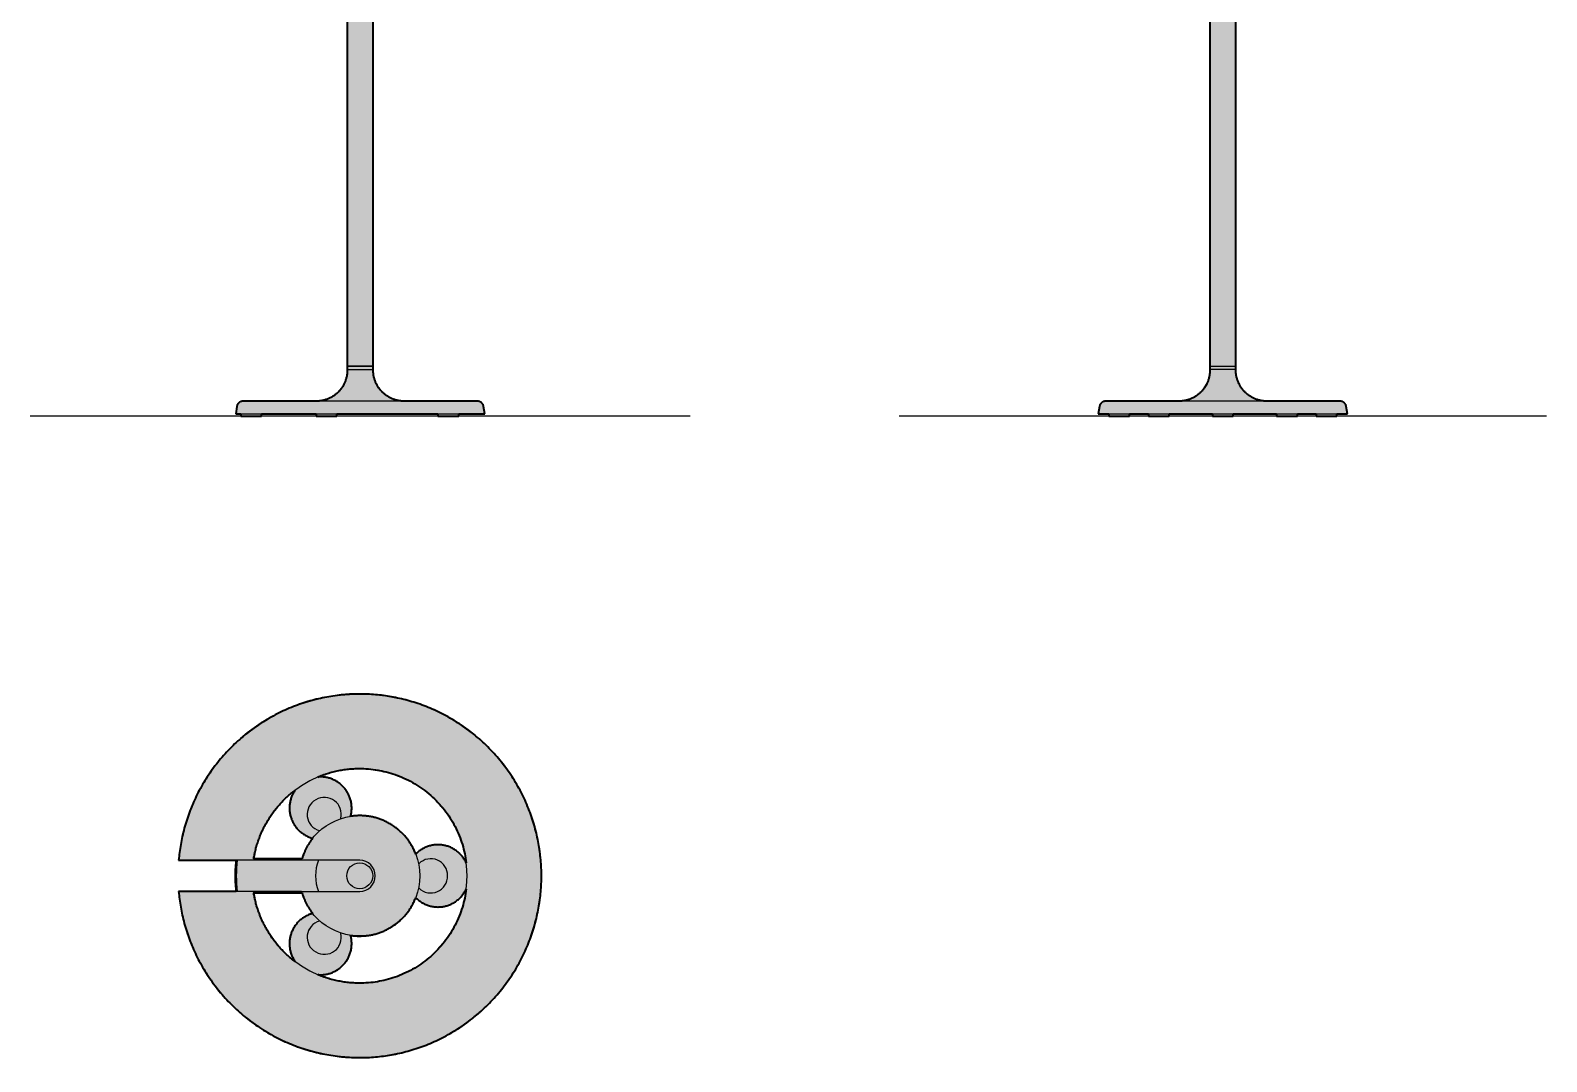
# Model space of a CAD drawing. Header units: millimetres. Extents: x 0 to 1461, y -622 to 1365.
# Drawn here: x 0 to 1461, y -622 to 372 of the extents above; entities that cross this region are included whole.
import ezdxf

# ---------------------------------------------------------------- set-up
doc = ezdxf.new("R2010")
doc.units = ezdxf.units.MM
doc.layers.add('Blocks', color=7, linetype='Continuous')
doc.layers.add('Blocks$Fill', color=7, linetype='Continuous', true_color=0xffffff)
for name, color, linetype, lineweight, true_color in [('Blocks$Inner', 7, 'Continuous', 25, 0x007f00), ('Blocks$Outline', 7, 'Continuous', 35, 0xff3f3f), ('Groud', 7, 'Continuous', 25, 0x243775)]:
    doc.layers.add(name, color=color, linetype=linetype, lineweight=lineweight, true_color=true_color)

# ---------------------------------------------------------------- blocks, each defined once
blk = doc.blocks.new('Melampo Floor Lamp Top')
at = {"layer": 'Blocks$Fill'}
h = blk.add_hatch(color=256, dxfattribs=at)
h.paths.add_polyline_path([(54.8, -200.8), (55.1, -204.6), (55.6, -208.4), (56.1, -212.3), (56.8, -216.1), (57.5, -220), (58.3, -223.8), (59.2, -227.7), (60.2, -231.6), (61.3, -235.5), (62.5, -239.4), (63.8, -243.3), (65.2, -247.2), (66.7, -251), (68.3, -254.9), (70, -258.7), (71.8, -262.5), (73.7, -266.3), (75.7, -270.1), (77.8, -273.8), (80, -277.5), (82.3, -281.1), (84.7, -284.7), (87.2, -288.3), (89.8, -291.8), (92.5, -295.2), (95.3, -298.6), (98.1, -301.9), (101.1, -305.1), (104.1, -308.3), (107.2, -311.4), (110.4, -314.4), (113.7, -317.4), (117, -320.2), (120.4, -323), (123.9, -325.7), (127.4, -328.3), (131, -330.8), (134.7, -333.2), (138.4, -335.5), (142.1, -337.7), (145.9, -339.9), (149.8, -341.9), (153.6, -343.8), (157.5, -345.6), (161.5, -347.3), (165.4, -348.9), (169.4, -350.4), (173.4, -351.8), (177.4, -353.1), (181.5, -354.3), (185.5, -355.4), (189.5, -356.4), (193.5, -357.3), (197.6, -358.1), (201.6, -358.8), (205.6, -359.4), (209.6, -359.9), (213.5, -360.3), (217.5, -360.6), (221.4, -360.8), (225.3, -360.9), (229.2, -361), (233, -360.9), (236.8, -360.8), (240.6, -360.6), (244.4, -360.3), (248.3, -359.9), (252.1, -359.5), (256, -358.9), (259.9, -358.3), (263.8, -357.5), (267.8, -356.7), (271.7, -355.8), (275.7, -354.7), (279.6, -353.6), (283.5, -352.4), (287.5, -351), (291.4, -349.6), (295.3, -348.1), (299.2, -346.4), (303, -344.7), (306.9, -342.9), (310.7, -340.9), (314.5, -338.9), (318.2, -336.7), (321.9, -334.5), (325.5, -332.2), (329.1, -329.7), (332.7, -327.2), (336.2, -324.6), (339.6, -321.9), (343, -319.1), (346.3, -316.2), (349.5, -313.2), (352.7, -310.1), (355.8, -307), (358.8, -303.8), (361.7, -300.5), (364.5, -297.1), (367.3, -293.7), (369.9, -290.2), (372.5, -286.7), (375, -283.1), (377.3, -279.4), (379.6, -275.7), (381.8, -272), (383.9, -268.2), (385.8, -264.4), (387.7, -260.5), (389.5, -256.6), (391.2, -252.7), (392.7, -248.8), (394.2, -244.8), (395.6, -240.8), (396.8, -236.9), (398, -232.9), (399.1, -228.9), (400, -224.9), (400.9, -220.9), (401.6, -217), (402.3, -213), (402.9, -209.1), (403.4, -205.1), (403.8, -201.2), (404.1, -197.3), (404.3, -193.5), (404.4, -189.6), (404.4, -185.8), (404.4, -182), (404.3, -178.2), (404.1, -174.3), (403.8, -170.4), (403.4, -166.5), (402.9, -162.6), (402.3, -158.7), (401.6, -154.7), (400.9, -150.7), (400, -146.7), (399.1, -142.8), (398, -138.8), (396.8, -134.8), (395.6, -130.8), (394.2, -126.9), (392.7, -122.9), (391.2, -119), (389.5, -115), (387.7, -111.2), (385.8, -107.3), (383.9, -103.5), (381.8, -99.7), (379.6, -95.9), (377.3, -92.2), (375, -88.6), (372.5, -85), (369.9, -81.4), (367.3, -77.9), (364.5, -74.5), (361.7, -71.2), (358.8, -67.9), (355.8, -64.7), (352.7, -61.5), (349.5, -58.5), (346.3, -55.5), (343, -52.6), (339.6, -49.8), (336.2, -47.1), (332.7, -44.5), (329.1, -41.9), (325.5, -39.5), (321.9, -37.2), (318.2, -34.9), (314.5, -32.8), (310.7, -30.7), (306.9, -28.8), (303, -27), (299.2, -25.2), (295.3, -23.6), (291.4, -22.1), (287.5, -20.6), (283.5, -19.3), (279.6, -18.1), (275.7, -16.9), (271.7, -15.9), (267.8, -15), (263.8, -14.1), (259.9, -13.4), (256, -12.7), (252.1, -12.2), (248.3, -11.7), (244.4, -11.3), (240.6, -11), (236.8, -10.8), (233, -10.7), (229.2, -10.7), (225.3, -10.7), (221.4, -10.9), (217.5, -11.1), (213.5, -11.4), (209.6, -11.8), (205.6, -12.3), (201.6, -12.9), (197.6, -13.6), (193.5, -14.4), (189.5, -15.3), (185.5, -16.3), (181.5, -17.3), (177.4, -18.5), (173.4, -19.8), (169.4, -21.2), (165.4, -22.7), (161.5, -24.3), (157.5, -26.1), (153.6, -27.9), (149.8, -29.8), (145.9, -31.8), (142.1, -33.9), (138.4, -36.1), (134.7, -38.4), (131, -40.9), (127.4, -43.4), (123.9, -46), (120.4, -48.6), (117, -51.4), (113.7, -54.3), (110.4, -57.2), (107.2, -60.2), (104.1, -63.3), (101.1, -66.5), (98.1, -69.8), (95.3, -73.1), (92.5, -76.5), (89.8, -79.9), (87.2, -83.4), (84.7, -86.9), (82.3, -90.5), (80, -94.2), (77.8, -97.9), (75.7, -101.6), (73.7, -105.3), (71.8, -109.1), (70, -112.9), (68.3, -116.8), (66.7, -120.6), (65.2, -124.5), (63.8, -128.4), (62.5, -132.3), (61.3, -136.2), (60.2, -140.1), (59.2, -143.9), (58.3, -147.8), (57.5, -151.7), (56.8, -155.6), (56.1, -159.4), (55.6, -163.2), (55.1, -167), (54.8, -170.8), (110.2, -170.8), (109.8, -174.6), (109.5, -178.3), (109.3, -182.1), (109.3, -185.8), (109.3, -189.6), (109.5, -193.4), (109.8, -197.1), (110.2, -200.8)], flags=0)
h.paths.add_polyline_path([(220.5, -243.2), (221.5, -243.3), (222.6, -243.4), (223.6, -243.6), (224.7, -243.6), (225.7, -243.7), (226.8, -243.8), (227.8, -243.8), (228.8, -243.8), (229.9, -243.8), (230.9, -243.8), (232.9, -243.7), (234.9, -243.6), (236.9, -243.3), (238.6, -243.1), (240.4, -242.8), (242.1, -242.4), (243.9, -242), (245.7, -241.5), (247.4, -240.9), (249.2, -240.3), (251, -239.6), (252.7, -238.9), (254.5, -238.1), (256.2, -237.2), (257.9, -236.3), (259.6, -235.3), (261.2, -234.2), (262.8, -233.1), (264.4, -232), (266, -230.7), (267.5, -229.4), (269, -228.1), (270.4, -226.7), (271.8, -225.3), (273.2, -223.8), (274.4, -222.2), (275.7, -220.7), (276.8, -219), (278, -217.4), (279, -215.7), (280, -214), (280.9, -212.2), (281.8, -210.5), (282.6, -208.7), (283.3, -206.9), (284, -207.5), (284.6, -208.1), (285.3, -208.7), (285.9, -209.2), (286.7, -209.8), (287.4, -210.3), (288.1, -210.8), (288.9, -211.3), (289.7, -211.8), (290.5, -212.2), (291.3, -212.7), (292.1, -213.1), (292.9, -213.4), (293.8, -213.8), (294.7, -214.1), (295.5, -214.4), (296.4, -214.7), (297.3, -214.9), (298.2, -215.1), (299.1, -215.3), (300, -215.5), (300.9, -215.6), (301.8, -215.7), (302.7, -215.8), (303.6, -215.8), (304.5, -215.8), (305.4, -215.8), (306.3, -215.8), (307.2, -215.7), (308.1, -215.6), (309, -215.5), (309.8, -215.4), (310.7, -215.2), (311.5, -215), (312.4, -214.8), (313.3, -214.6), (314.1, -214.3), (315, -214), (315.8, -213.7), (316.6, -213.4), (317.5, -213), (318.3, -212.6), (319.1, -212.2), (319.9, -211.7), (320.7, -211.2), (321.5, -210.7), (322.2, -210.2), (323, -209.6), (323.7, -209.1), (324.4, -208.5), (325.1, -207.9), (325.7, -207.2), (326.4, -206.6), (327, -205.9), (327.6, -205.2), (328.2, -204.5), (328.7, -203.8), (329.3, -203.1), (329.8, -202.3), (330.2, -201.6), (330.7, -200.8), (331.1, -200), (331.5, -199.3), (331.9, -198.5), (331.6, -200.5), (331.3, -202.6), (331, -204.7), (330.5, -206.8), (330.1, -208.9), (329.6, -211), (329, -213.1), (328.4, -215.2), (327.8, -217.3), (327.1, -219.4), (326.4, -221.5), (325.6, -223.5), (324.7, -225.6), (323.9, -227.7), (322.9, -229.7), (321.9, -231.7), (320.9, -233.7), (319.8, -235.7), (318.7, -237.7), (317.6, -239.7), (316.4, -241.6), (315.1, -243.5), (313.8, -245.4), (312.5, -247.3), (311.1, -249.1), (309.6, -250.9), (308.2, -252.7), (306.7, -254.4), (305.1, -256.1), (303.5, -257.8), (301.9, -259.4), (300.3, -261), (298.6, -262.6), (296.8, -264.1), (295.1, -265.6), (293.3, -267), (291.5, -268.4), (289.7, -269.8), (287.8, -271.1), (285.9, -272.4), (284, -273.6), (282.1, -274.7), (280.1, -275.9), (278.2, -277), (276.2, -278), (274.2, -279), (272.2, -279.9), (270.1, -280.8), (268.1, -281.7), (266.1, -282.5), (264, -283.2), (262, -283.9), (259.9, -284.6), (257.9, -285.2), (255.8, -285.8), (253.8, -286.3), (251.7, -286.8), (249.7, -287.2), (247.6, -287.6), (245.6, -287.9), (243.6, -288.2), (241.6, -288.5), (239.6, -288.7), (237.6, -288.9), (234.7, -289.1), (231.7, -289.2), (228.7, -289.2), (225.7, -289.2), (222.7, -289), (219.7, -288.8), (216.6, -288.5), (213.5, -288), (210.4, -287.5), (207.3, -286.9), (204.2, -286.2), (201.2, -285.3), (198.1, -284.4), (195, -283.4), (191.9, -282.3), (188.9, -281), (189.8, -281.1), (190.7, -281.1), (191.5, -281.1), (192.4, -281.1), (193.3, -281.1), (194.2, -281), (195.1, -280.9), (196, -280.8), (196.9, -280.7), (197.8, -280.5), (198.7, -280.3), (199.6, -280.1), (200.5, -279.8), (201.4, -279.5), (202.2, -279.2), (203.1, -278.9), (203.9, -278.5), (204.8, -278.1), (205.6, -277.7), (206.4, -277.2), (207.2, -276.8), (207.9, -276.3), (208.7, -275.8), (209.4, -275.2), (210.2, -274.7), (210.9, -274.1), (211.5, -273.5), (212.2, -272.9), (212.8, -272.3), (213.5, -271.7), (214, -271), (214.6, -270.4), (215.2, -269.7), (215.7, -269), (216.2, -268.3), (216.7, -267.5), (217.2, -266.8), (217.6, -266), (218.1, -265.2), (218.5, -264.4), (218.9, -263.6), (219.2, -262.7), (219.6, -261.9), (219.9, -261), (220.2, -260.2), (220.5, -259.3), (220.7, -258.4), (220.9, -257.5), (221.1, -256.6), (221.2, -255.7), (221.4, -254.8), (221.5, -253.8), (221.5, -252.9), (221.6, -252), (221.6, -251.1), (221.6, -250.2), (221.5, -249.3), (221.5, -248.4), (221.4, -247.5), (221.2, -246.6), (221.1, -245.7), (220.9, -244.9), (220.7, -244)], flags=0)
h.paths.add_polyline_path([(188.9, -90.6), (191.9, -89.4), (195, -88.3), (198.1, -87.3), (201.2, -86.3), (204.2, -85.5), (207.3, -84.8), (210.4, -84.2), (213.5, -83.6), (216.6, -83.2), (219.7, -82.9), (222.7, -82.6), (225.7, -82.5), (228.7, -82.4), (231.7, -82.5), (234.7, -82.6), (237.6, -82.8), (239.6, -82.9), (241.6, -83.2), (243.6, -83.4), (245.6, -83.7), (247.6, -84.1), (249.7, -84.5), (251.7, -84.9), (253.8, -85.4), (255.8, -85.9), (257.9, -86.5), (259.9, -87.1), (262, -87.7), (264, -88.4), (266.1, -89.2), (268.1, -90), (270.1, -90.8), (272.2, -91.7), (274.2, -92.7), (276.2, -93.7), (278.2, -94.7), (280.1, -95.8), (282.1, -96.9), (284, -98.1), (285.9, -99.3), (287.8, -100.6), (289.7, -101.9), (291.5, -103.2), (293.3, -104.6), (295.1, -106.1), (296.8, -107.5), (298.6, -109.1), (300.3, -110.6), (301.9, -112.2), (303.5, -113.9), (305.1, -115.5), (306.7, -117.2), (308.2, -119), (309.6, -120.8), (311.1, -122.6), (312.5, -124.4), (313.8, -126.2), (315.1, -128.1), (316.4, -130), (317.6, -132), (318.7, -133.9), (319.8, -135.9), (320.9, -137.9), (321.9, -139.9), (322.9, -142), (323.9, -144), (324.7, -146.1), (325.6, -148.1), (326.4, -150.2), (327.1, -152.3), (327.8, -154.4), (328.4, -156.5), (329, -158.6), (329.6, -160.7), (330.1, -162.8), (330.5, -164.9), (331, -166.9), (331.3, -169), (331.6, -171.1), (331.9, -173.2), (331.5, -172.4), (331.1, -171.6), (330.7, -170.9), (330.2, -170.1), (329.8, -169.3), (329.3, -168.6), (328.7, -167.9), (328.2, -167.1), (327.6, -166.4), (327, -165.8), (326.4, -165.1), (325.7, -164.4), (325.1, -163.8), (324.4, -163.2), (323.7, -162.6), (323, -162), (322.2, -161.5), (321.5, -160.9), (320.7, -160.4), (319.9, -160), (319.1, -159.5), (318.3, -159.1), (317.5, -158.7), (316.6, -158.3), (315.8, -158), (315, -157.6), (314.1, -157.3), (313.3, -157.1), (312.4, -156.8), (311.5, -156.6), (310.7, -156.4), (309.8, -156.3), (309, -156.1), (308.1, -156), (307.2, -155.9), (306.3, -155.9), (305.4, -155.8), (304.5, -155.8), (303.6, -155.8), (302.7, -155.9), (301.8, -156), (300.9, -156.1), (300, -156.2), (299.1, -156.4), (298.2, -156.5), (297.3, -156.8), (296.4, -157), (295.5, -157.3), (294.7, -157.6), (293.8, -157.9), (292.9, -158.2), (292.1, -158.6), (291.3, -159), (290.5, -159.4), (289.7, -159.9), (288.9, -160.3), (288.1, -160.8), (287.4, -161.3), (286.7, -161.9), (285.9, -162.4), (285.3, -163), (284.6, -163.6), (284, -164.2), (283.3, -164.8), (282.6, -163), (281.8, -161.2), (280.9, -159.4), (280, -157.7), (279, -156), (278, -154.3), (276.8, -152.6), (275.7, -151), (274.4, -149.4), (273.2, -147.9), (271.8, -146.4), (270.4, -145), (269, -143.6), (267.5, -142.2), (266, -140.9), (264.4, -139.7), (262.8, -138.5), (261.2, -137.4), (259.6, -136.4), (257.9, -135.4), (256.2, -134.4), (254.5, -133.6), (252.7, -132.8), (251, -132), (249.2, -131.4), (247.4, -130.7), (245.7, -130.2), (243.9, -129.7), (242.1, -129.3), (240.4, -128.9), (238.6, -128.6), (236.9, -128.3), (234.9, -128.1), (232.9, -127.9), (230.9, -127.9), (229.9, -127.8), (228.8, -127.8), (227.8, -127.8), (226.8, -127.9), (225.7, -127.9), (224.7, -128), (223.6, -128.1), (222.6, -128.2), (221.5, -128.3), (220.5, -128.5), (220.7, -127.7), (220.9, -126.8), (221.1, -125.9), (221.2, -125.1), (221.4, -124.2), (221.5, -123.3), (221.5, -122.4), (221.6, -121.5), (221.6, -120.6), (221.6, -119.6), (221.5, -118.7), (221.5, -117.8), (221.4, -116.9), (221.2, -116), (221.1, -115.1), (220.9, -114.2), (220.7, -113.3), (220.5, -112.4), (220.2, -111.5), (219.9, -110.6), (219.6, -109.8), (219.2, -108.9), (218.9, -108.1), (218.5, -107.3), (218.1, -106.5), (217.6, -105.7), (217.2, -104.9), (216.7, -104.1), (216.2, -103.4), (215.7, -102.7), (215.2, -102), (214.6, -101.3), (214, -100.6), (213.5, -100), (212.8, -99.4), (212.2, -98.7), (211.5, -98.1), (210.9, -97.5), (210.2, -97), (209.4, -96.4), (208.7, -95.9), (207.9, -95.4), (207.2, -94.9), (206.4, -94.4), (205.6, -94), (204.8, -93.6), (203.9, -93.2), (203.1, -92.8), (202.2, -92.5), (201.4, -92.2), (200.5, -91.9), (199.6, -91.6), (198.7, -91.4), (197.8, -91.2), (196.9, -91), (196, -90.8), (195.1, -90.7), (194.2, -90.6), (193.3, -90.6), (192.4, -90.5), (191.5, -90.5), (190.7, -90.5), (189.8, -90.6)], flags=0)
h.paths.add_polyline_path([(184, -149.6), (183.1, -150.7), (182.3, -151.9), (181.4, -153.1), (180.6, -154.3), (179.9, -155.5), (179.1, -156.7), (178.4, -157.9), (177.8, -159.2), (177.1, -160.4), (176.5, -161.7), (176, -163), (175.5, -164.2), (175, -165.5), (174.5, -166.8), (174.1, -168.1), (173.7, -169.3), (127.4, -169.3), (127.2, -169.3), (127.6, -167.1), (128, -164.9), (128.5, -162.6), (129.1, -160.4), (129.7, -158.1), (130.3, -155.9), (131, -153.6), (131.8, -151.4), (132.6, -149.1), (133.5, -146.9), (134.4, -144.7), (135.4, -142.4), (136.5, -140.2), (137.6, -138), (138.8, -135.8), (140, -133.7), (141.3, -131.5), (142.6, -129.4), (144, -127.3), (145.5, -125.2), (147, -123.2), (148.6, -121.2), (150.2, -119.2), (151.9, -117.3), (153.6, -115.4), (155.4, -113.5), (157.2, -111.7), (159.1, -109.9), (161, -108.2), (163, -106.5), (165, -104.8), (167, -103.3), (166.5, -104), (166.1, -104.7), (165.6, -105.5), (165.2, -106.3), (164.8, -107.1), (164.4, -107.9), (164, -108.7), (163.7, -109.5), (163.3, -110.4), (163, -111.2), (162.8, -112.1), (162.5, -113), (162.3, -113.9), (162.1, -114.8), (162, -115.7), (161.8, -116.6), (161.7, -117.5), (161.6, -118.5), (161.6, -119.4), (161.6, -120.3), (161.6, -121.2), (161.6, -122.1), (161.7, -123), (161.8, -123.9), (161.9, -124.8), (162, -125.7), (162.2, -126.6), (162.4, -127.5), (162.6, -128.3), (162.9, -129.2), (163.1, -130), (163.4, -130.9), (163.7, -131.7), (164.1, -132.5), (164.4, -133.3), (164.8, -134.1), (165.2, -134.9), (165.7, -135.7), (166.1, -136.4), (166.6, -137.2), (167.2, -137.9), (167.7, -138.7), (168.3, -139.4), (168.9, -140.1), (169.5, -140.8), (170.1, -141.5), (170.8, -142.1), (171.4, -142.7), (172.1, -143.3), (172.8, -143.9), (173.6, -144.5), (174.3, -145), (175.1, -145.6), (175.8, -146.1), (176.6, -146.5), (177.4, -147), (178.2, -147.4), (179, -147.8), (179.9, -148.1), (180.7, -148.5), (181.5, -148.8), (182.4, -149.1), (183.2, -149.3)], flags=0)
h.paths.add_polyline_path([(184, -222.1), (183.2, -222.3), (182.4, -222.6), (181.5, -222.9), (180.7, -223.2), (179.9, -223.5), (179, -223.9), (178.2, -224.3), (177.4, -224.7), (176.6, -225.1), (175.8, -225.6), (175.1, -226.1), (174.3, -226.6), (173.6, -227.2), (172.8, -227.7), (172.1, -228.3), (171.4, -228.9), (170.8, -229.6), (170.1, -230.2), (169.5, -230.9), (168.9, -231.6), (168.3, -232.3), (167.7, -233), (167.2, -233.7), (166.6, -234.5), (166.1, -235.2), (165.7, -236), (165.2, -236.8), (164.8, -237.6), (164.4, -238.4), (164.1, -239.2), (163.7, -240), (163.4, -240.8), (163.1, -241.6), (162.9, -242.5), (162.6, -243.3), (162.4, -244.2), (162.2, -245), (162, -245.9), (161.9, -246.8), (161.8, -247.7), (161.7, -248.6), (161.6, -249.5), (161.6, -250.5), (161.6, -251.4), (161.6, -252.3), (161.6, -253.2), (161.7, -254.1), (161.8, -255), (162, -256), (162.1, -256.9), (162.3, -257.8), (162.5, -258.7), (162.8, -259.5), (163, -260.4), (163.3, -261.3), (163.7, -262.1), (164, -263), (164.4, -263.8), (164.8, -264.6), (165.2, -265.4), (165.6, -266.2), (166.1, -266.9), (166.5, -267.7), (167, -268.4), (165, -266.8), (163, -265.2), (161, -263.5), (159.1, -261.8), (157.2, -260), (155.4, -258.2), (153.6, -256.3), (151.9, -254.4), (150.2, -252.5), (148.6, -250.5), (147, -248.5), (145.5, -246.4), (144, -244.4), (142.6, -242.3), (141.3, -240.1), (140, -238), (138.8, -235.8), (137.6, -233.6), (136.5, -231.4), (135.4, -229.2), (134.4, -227), (133.5, -224.8), (132.6, -222.5), (131.8, -220.3), (131, -218), (130.3, -215.8), (129.7, -213.5), (129.1, -211.3), (128.5, -209), (128, -206.8), (127.6, -204.6), (127.2, -202.3), (127.4, -202.3), (173.7, -202.3), (174.1, -203.6), (174.5, -204.9), (175, -206.2), (175.5, -207.4), (176, -208.7), (176.5, -210), (177.1, -211.2), (177.8, -212.5), (178.4, -213.7), (179.1, -215), (179.9, -216.2), (180.6, -217.4), (181.4, -218.6), (182.3, -219.8), (183.1, -221)], flags=0)
at = {"layer": 'Blocks$Inner'}
for p, q in [((209.3, -118.3), (208.7, -117.1)), ((180.1, -133.6), (180.8, -134.8)), ((54.8, -170.8), (54.7, -170.8)), ((127.2, -169.3), (127.4, -169.3)), ((173.1, -170.8), (127.2, -170.8)), ((173.7, -169.3), (127.4, -169.3)), ((299.1, -169.3), (297.8, -169.3)), ((54.8, -200.8), (54.7, -200.8)), ((173.1, -200.8), (127.2, -200.8)), ((127.4, -202.3), (127.2, -202.3)), ((173.7, -202.3), (127.4, -202.3)), ((297.8, -202.3), (299.1, -202.3)), ((180.8, -236.9), (180.1, -238.1)), ((208.7, -254.6), (209.3, -253.4))]:
    blk.add_line(p, q, dxfattribs=at)
for points in [[(210.8, -130.8), (211, -130.4), (211.4, -128), (211.5, -125.6), (211.2, -123.3), (210.6, -121), (209.6, -118.8), (208.4, -116.8), (206.8, -115), (205, -113.4), (203, -112.2), (200.8, -111.2), (198.5, -110.5), (196.2, -110.2), (193.8, -110.3), (191.4, -110.7), (189.1, -111.4), (186.9, -112.5), (184.9, -113.8), (183.2, -115.4), (181.6, -117.3), (180.4, -119.3), (179.5, -121.6), (178.9, -123.9), (178.6, -126.2), (178.7, -128.6), (179.2, -131), (180, -133.2), (181.1, -135.3), (182.5, -137.2), (184.1, -138.9), (186.1, -140.3), (188.2, -141.4), (190.4, -142.2), (190.9, -142.4)], [(127.2, -170.8), (125.2, -170.8), (54.8, -170.8)], [(229.3, -170.8), (175.3, -170.8), (174.8, -170.8), (174.1, -170.8), (173.6, -170.8), (173.4, -170.8), (173.3, -170.8)], [(286.1, -197.4), (286.5, -197.7), (288.3, -199.2), (290.3, -200.5), (292.5, -201.4), (294.8, -202.1), (297.2, -202.3), (299.5, -202.2), (301.9, -201.8), (304.1, -201), (306.2, -199.9), (308.2, -198.5), (309.9, -196.8), (311.3, -194.9), (312.5, -192.8), (313.3, -190.6), (313.8, -188.2), (314, -185.8), (313.8, -183.4), (313.3, -181.1), (312.5, -178.8), (311.3, -176.7), (309.9, -174.8), (308.2, -173.1), (306.2, -171.7), (304.1, -170.6), (301.9, -169.9), (299.5, -169.4), (297.2, -169.3), (294.8, -169.6), (292.5, -170.2), (290.3, -171.2), (288.3, -172.4), (286.5, -174), (286.1, -174.3)], [(127.2, -200.8), (125.2, -200.8), (54.8, -200.8)], [(173.3, -200.8), (175.3, -200.8), (229.3, -200.8)], [(190.9, -229.3), (190.4, -229.4), (188.2, -230.2), (186.1, -231.4), (184.1, -232.8), (182.5, -234.5), (181.1, -236.4), (180, -238.5), (179.2, -240.7), (178.7, -243), (178.6, -245.4), (178.9, -247.8), (179.5, -250.1), (180.4, -252.3), (181.6, -254.4), (183.2, -256.2), (184.9, -257.9), (186.9, -259.2), (189.1, -260.3), (191.4, -261), (193.8, -261.4), (196.2, -261.4), (198.5, -261.1), (200.8, -260.5), (203, -259.5), (205, -258.2), (206.8, -256.7), (208.4, -254.9), (209.6, -252.9), (210.6, -250.7), (211.2, -248.4), (211.5, -246), (211.4, -243.7), (211, -241.3), (210.8, -240.8)]]:
    blk.add_lwpolyline(points, dxfattribs=at)
blk.add_circle((229.3, -185.8), 12.5, dxfattribs=at)
for centre, radius, start, end in [((229.3, -185.8), 175.2, 270, 175.0886), ((229.3, -185.8), 103.4, 189.1818, 170.8182), ((191.6, -120.5), 30, 344.564, 95.0988), ((191.6, -120.5), 30, 144.8999, 255.436), ((304.7, -185.8), 30, 24.9095, 135.436), ((229.3, -185.8), 120, 172.8133, 187.1909), ((229.3, -185.8), 118.9, 172.7418, 187.2553), ((229.3, -185.8), 103.2, 170.802, 171.6445), ((229.3, -185.8), 42.5, 159.3332, 200.6668), ((229.3, -185.8), 15, 270, 90), ((229.3, -185.8), 175.2, 184.9119, 270), ((304.7, -185.8), 30, 224.564, 335.0905), ((191.6, -251.1), 30, 104.564, 215.1001), ((191.6, -251.1), 30, 264.9012, 15.436)]:
    blk.add_arc(centre, radius, start, end, dxfattribs=at)
at = {"layer": 'Blocks$Inner', "extrusion": (0, 0, -1)}
for radius, start, end in [(175.1, 4.9129, 355.0871), (58, 14.9882, 345.0118), (103.2, 350.802, 351.6445)]:
    blk.add_arc((-229.3, -185.8), radius, start, end, dxfattribs=at)
at = {"layer": 'Blocks$Outline'}
for points in [[(54.8, -170.8), (110.2, -170.8)], [(127.4, -169.3), (127.2, -169.3)], [(173.7, -169.3), (127.4, -169.3)], [(110.2, -200.8), (54.8, -200.8)], [(127.2, -202.3), (127.4, -202.3)], [(127.4, -202.3), (173.7, -202.3)]]:
    blk.add_lwpolyline(points, dxfattribs=at)
for points, weights, knots in [([(54.8, -200.8), (69.2, -368), (236.8, -360.8), (404.4, -353.6), (404.4, -185.8), (404.4, -18), (236.8, -10.8), (69.2, -3.7), (54.8, -170.8)], [1, 0.722101241381, 1, 0.722101241381, 1, 0.722101241381, 1, 0.722101241381, 1], [0, 0, 0, 267.61205, 267.61205, 535.224099, 535.224099, 802.836149, 802.836149, 1070.448199, 1070.448199, 1070.448199]), ([(188.9, -90.6), (212.3, -80.7), (237.6, -82.8), (321.6, -89.5), (331.9, -173.2)], [0.882731400881, 0.912468672302, 1, 0.758274734739, 0.957307501673], [-513.310801, -513.310801, -513.310801, -462.423617, -462.423617, -321.894297, -321.894297, -321.894297]), ([(220.5, -128.5), (224.7, -113.4), (214.6, -101.3), (204.6, -89.2), (188.9, -90.6)], [1, 0.885930851939, 1, 0.885930851939, 1], [0, 0, 0, 28.937953, 28.937953, 57.875905, 57.875905, 57.875905]), ([(167, -103.3), (158, -116.1), (163.4, -130.9), (168.8, -145.6), (184, -149.6)], [1, 0.885928276382, 1, 0.885928276382, 1], [0, 0, 0, 28.938286, 28.938286, 57.876572, 57.876572, 57.876572]), ([(283.3, -164.8), (270.9, -132.8), (236.9, -128.3), (228.7, -127.2), (220.5, -128.5)], [0.903056422921, 0.817854193264, 1, 0.949115840434, 0.919095982621], [189.26586, 189.26586, 189.26586, 250.559879, 250.559879, 267.682945, 267.682945, 267.682945]), ([(331.9, -173.2), (325.3, -159), (309.8, -156.3), (294.4, -153.6), (283.3, -164.8)], [1, 0.885947682964, 1, 0.885947682964, 1], [0, 0, 0, 28.935775, 28.935775, 57.87155, 57.87155, 57.87155]), ([(331.9, -198.5), (321.6, -282.2), (237.6, -288.9), (212.3, -290.9), (188.9, -281)], [0.957307501673, 0.758274734739, 1, 0.912468672302, 0.882731400881], [-294.670526, -294.670526, -294.670526, -154.141206, -154.141206, -103.254022, -103.254022, -103.254022]), ([(283.3, -206.9), (294.4, -218.1), (309.8, -215.4), (325.3, -212.7), (331.9, -198.5)], [1, 0.885947682964, 1, 0.885947682964, 1], [0, 0, 0, 28.935775, 28.935775, 57.87155, 57.87155, 57.87155]), ([(220.5, -243.2), (228.7, -244.4), (236.9, -243.3), (270.9, -238.9), (283.3, -206.9)], [0.919095982621, 0.949115840434, 1, 0.817854193379, 0.903056422813], [66.396894, 66.396894, 66.396894, 83.51996, 83.51996, 144.813979, 144.813979, 144.813979]), ([(184, -222.1), (168.8, -226.1), (163.4, -240.8), (158, -255.5), (167, -268.4)], [1, 0.885928276382, 1, 0.885928276382, 1], [0, 0, 0, 28.938286, 28.938286, 57.876572, 57.876572, 57.876572]), ([(188.9, -281), (204.6, -282.4), (214.6, -270.4), (224.7, -258.3), (220.5, -243.2)], [1, 0.885930851939, 1, 0.885930851939, 1], [0, 0, 0, 28.937953, 28.937953, 57.875905, 57.875905, 57.875905])]:
    blk.add_rational_spline(points, weights, degree=2, knots=knots, dxfattribs=at)
for points, weights in [([(127.2, -169.3), (133.8, -128.3), (167, -103.3)], [1, 0.864181746494, 0.867510038079]), ([(184, -149.6), (176.9, -158.4), (173.7, -169.3)], [0.896707655285, 0.92465388813, 0.990139370134]), ([(110.2, -170.8), (108.3, -185.8), (110.2, -200.8)], [0.999993455754, 0.992148052833, 0.999988773387]), ([(167, -268.4), (133.8, -243.4), (127.2, -202.3)], [0.867510038079, 0.864181746494, 1]), ([(173.7, -202.3), (176.9, -213.2), (184, -222.1)], [0.990139370134, 0.92465388813, 0.896707655285])]:
    blk.add_rational_spline(points, weights, degree=2, dxfattribs=at)
blk = doc.blocks.new('Melampo Floor Lamp Front')
at = {"layer": 'Blocks$Fill'}
blk.add_hatch(color=256, dxfattribs=at).paths.add_polyline_path([(208.5, 1360.9), (208.5, 1360.9), (208.5, 1360.9), (208.4, 1360.9), (208.4, 1360.9), (208.4, 1360.9), (208.3, 1360.9), (208.3, 1360.9), (208.3, 1360.9), (208.2, 1360.9), (208.2, 1360.9), (208.1, 1360.9), (208.1, 1360.8), (208.1, 1360.8), (208, 1360.8), (208, 1360.8), (208, 1360.8), (207.9, 1360.8), (207.9, 1360.8), (207.9, 1360.7), (207.8, 1360.7), (207.8, 1360.7), (207.8, 1360.7), (207.7, 1360.7), (207.7, 1360.6), (207.7, 1360.6), (207.6, 1360.6), (207.6, 1360.6), (207.6, 1360.6), (207.5, 1360.5), (207.5, 1360.5), (207.5, 1360.5), (207.4, 1360.5), (207.4, 1360.4), (207.4, 1360.4), (207.3, 1360.4), (207.3, 1360.4), (207.3, 1360.3), (207.3, 1360.3), (207.2, 1360.3), (207.2, 1360.2), (207.2, 1360.2), (207.2, 1360.2), (207.1, 1360.2), (207.1, 1360.1), (207.1, 1360.1), (207.1, 1360.1), (207, 1360), (207, 1360), (207, 1360), (207, 1359.9), (207, 1359.9), (206.9, 1359.9), (206.9, 1359.8), (206.9, 1359.8), (206.9, 1359.8), (206.9, 1359.7), (206.9, 1359.7), (206.9, 1359.7), (206.8, 1359.6), (206.8, 1359.6), (206.8, 1359.6), (206.8, 1359.5), (206.8, 1359.5), (206.8, 1359.5), (136.8, 1098.6), (136.8, 1098.5), (136.8, 1098.5), (136.8, 1098.4), (136.7, 1098.3), (136.7, 1098.3), (136.7, 1098.2), (136.7, 1098.1), (136.7, 1098.1), (136.7, 1098), (136.7, 1097.9), (136.7, 1097.9), (136.7, 1097.8), (136.8, 1097.7), (136.8, 1097.7), (136.8, 1097.6), (136.8, 1097.5), (136.8, 1097.5), (136.8, 1097.4), (136.9, 1097.3), (136.9, 1097.3), (136.9, 1097.2), (136.9, 1097.2), (137, 1097.1), (137, 1097), (137, 1097), (137.1, 1096.9), (137.1, 1096.9), (137.1, 1096.8), (137.2, 1096.8), (137.2, 1096.7), (137.3, 1096.7), (137.3, 1096.6), (295.9, 1096.6), (295.9, 1096.1), (296.9, 1096.1), (299.4, 1096.1), (299.4, 48), (299.4, 45), (299.5, 44.3), (299.4, 43.5), (299.4, 42.8), (299.4, 42), (299.3, 41.3), (299.2, 40.6), (299.1, 39.8), (299, 39.1), (298.9, 38.4), (298.7, 37.6), (298.5, 36.9), (298.3, 36.2), (298.1, 35.4), (297.9, 34.7), (297.6, 34), (297.4, 33.3), (297.1, 32.6), (296.8, 31.9), (296.4, 31.2), (296.1, 30.5), (295.8, 29.9), (295.4, 29.2), (295, 28.6), (294.6, 27.9), (294.2, 27.3), (293.7, 26.7), (293.3, 26.1), (292.8, 25.5), (292.4, 25), (291.9, 24.4), (291.4, 23.9), (290.9, 23.3), (290.4, 22.8), (289.9, 22.3), (289.3, 21.8), (288.8, 21.3), (288.2, 20.9), (287.6, 20.4), (287, 20), (286.4, 19.5), (285.8, 19.1), (285.1, 18.7), (284.5, 18.3), (283.8, 18), (283.1, 17.6), (282.5, 17.3), (281.8, 17), (281.1, 16.6), (280.4, 16.4), (279.7, 16.1), (279, 15.8), (278.2, 15.6), (277.5, 15.4), (276.8, 15.2), (276.1, 15), (275.3, 14.9), (274.6, 14.7), (273.9, 14.6), (273.1, 14.5), (272.4, 14.4), (271.6, 14.4), (270.9, 14.3), (270.2, 14.3), (269.5, 14.3), (199, 14.3), (198.8, 14.3), (198.7, 14.3), (198.6, 14.3), (198.5, 14.3), (198.4, 14.3), (198.2, 14.3), (198.1, 14.2), (198, 14.2), (197.9, 14.2), (197.7, 14.2), (197.6, 14.1), (197.5, 14.1), (197.4, 14.1), (197.2, 14), (197.1, 14), (197, 14), (196.9, 13.9), (196.7, 13.9), (196.6, 13.8), (196.5, 13.8), (196.4, 13.7), (196.2, 13.6), (196.1, 13.6), (196, 13.5), (195.9, 13.4), (195.8, 13.4), (195.7, 13.3), (195.5, 13.2), (195.4, 13.1), (195.3, 13.1), (195.2, 13), (195.1, 12.9), (195, 12.8), (194.9, 12.7), (194.8, 12.6), (194.7, 12.5), (194.6, 12.4), (194.5, 12.3), (194.4, 12.2), (194.3, 12.1), (194.3, 12), (194.2, 11.9), (194.1, 11.8), (194, 11.7), (193.9, 11.6), (193.9, 11.5), (193.8, 11.4), (193.7, 11.2), (193.7, 11.1), (193.6, 11), (193.6, 10.9), (193.5, 10.8), (193.5, 10.7), (193.4, 10.5), (193.4, 10.4), (193.3, 10.3), (193.3, 10.2), (193.2, 10.1), (193.2, 9.9), (193.2, 9.8), (193.1, 9.7), (193.1, 9.6), (193.1, 9.5), (193.1, 9.3), (191.9, 2), (202.1, 2), (202.1, 0), (222.1, 0), (222.1, 2), (240.2, 2), (240.2, 0), (260.2, 0), (260.2, 2), (301.9, 2), (301.9, 0), (321.9, 0), (321.9, 2), (363.7, 2), (363.7, 0), (383.7, 0), (383.7, 2), (401.8, 2), (401.8, 0), (421.8, 0), (421.8, 2), (431.9, 2), (430.8, 9.3), (430.8, 9.5), (430.8, 9.6), (430.8, 9.7), (430.7, 9.8), (430.7, 9.9), (430.7, 10.1), (430.6, 10.2), (430.6, 10.3), (430.5, 10.4), (430.5, 10.5), (430.4, 10.7), (430.4, 10.8), (430.3, 10.9), (430.3, 11), (430.2, 11.1), (430.1, 11.2), (430.1, 11.4), (430, 11.5), (429.9, 11.6), (429.9, 11.7), (429.8, 11.8), (429.7, 11.9), (429.6, 12), (429.5, 12.1), (429.5, 12.2), (429.4, 12.3), (429.3, 12.4), (429.2, 12.5), (429.1, 12.6), (429, 12.7), (428.9, 12.8), (428.8, 12.9), (428.7, 13), (428.6, 13.1), (428.5, 13.1), (428.3, 13.2), (428.2, 13.3), (428.1, 13.4), (428, 13.4), (427.9, 13.5), (427.8, 13.6), (427.6, 13.6), (427.5, 13.7), (427.4, 13.8), (427.3, 13.8), (427.2, 13.9), (427, 13.9), (426.9, 14), (426.8, 14), (426.7, 14), (426.5, 14.1), (426.4, 14.1), (426.3, 14.1), (426.2, 14.2), (426, 14.2), (425.9, 14.2), (425.8, 14.2), (425.7, 14.3), (425.5, 14.3), (425.4, 14.3), (425.3, 14.3), (425.2, 14.3), (425, 14.3), (424.9, 14.3), (354.4, 14.3), (353.7, 14.3), (353, 14.3), (352.2, 14.4), (351.5, 14.4), (350.8, 14.5), (350, 14.6), (349.3, 14.7), (348.6, 14.9), (347.8, 15), (347.1, 15.2), (346.4, 15.4), (345.6, 15.6), (344.9, 15.8), (344.2, 16.1), (343.5, 16.4), (342.8, 16.6), (342.1, 17), (341.4, 17.3), (340.7, 17.6), (340.1, 18), (339.4, 18.3), (338.8, 18.7), (338.1, 19.1), (337.5, 19.5), (336.9, 20), (336.3, 20.4), (335.7, 20.9), (335.1, 21.3), (334.6, 21.8), (334, 22.3), (333.5, 22.8), (333, 23.3), (332.5, 23.9), (332, 24.4), (331.5, 25), (331, 25.5), (330.6, 26.1), (330.1, 26.7), (329.7, 27.3), (329.3, 27.9), (328.9, 28.6), (328.5, 29.2), (328.1, 29.9), (327.8, 30.5), (327.4, 31.2), (327.1, 31.9), (326.8, 32.6), (326.5, 33.3), (326.3, 34), (326, 34.7), (325.8, 35.4), (325.6, 36.2), (325.4, 36.9), (325.2, 37.6), (325, 38.4), (324.9, 39.1), (324.8, 39.8), (324.7, 40.6), (324.6, 41.3), (324.5, 42), (324.5, 42.8), (324.4, 43.5), (324.4, 44.3), (324.4, 45), (324.4, 48), (324.4, 1096.1), (326.9, 1096.1), (327.9, 1096.1), (327.9, 1096.6), (486.6, 1096.6), (486.6, 1096.7), (486.7, 1096.7), (486.7, 1096.8), (486.7, 1096.8), (486.8, 1096.9), (486.8, 1096.9), (486.9, 1097), (486.9, 1097), (486.9, 1097.1), (487, 1097.2), (487, 1097.2), (487, 1097.3), (487, 1097.3), (487.1, 1097.4), (487.1, 1097.5), (487.1, 1097.5), (487.1, 1097.6), (487.1, 1097.7), (487.1, 1097.7), (487.1, 1097.8), (487.2, 1097.9), (487.2, 1097.9), (487.2, 1098), (487.2, 1098.1), (487.2, 1098.1), (487.2, 1098.2), (487.1, 1098.3), (487.1, 1098.3), (487.1, 1098.4), (487.1, 1098.5), (487.1, 1098.5), (487.1, 1098.6), (417.1, 1359.5), (417.1, 1359.5), (417.1, 1359.5), (417.1, 1359.6), (417.1, 1359.6), (417, 1359.6), (417, 1359.7), (417, 1359.7), (417, 1359.7), (417, 1359.8), (417, 1359.8), (417, 1359.8), (416.9, 1359.9), (416.9, 1359.9), (416.9, 1359.9), (416.9, 1360), (416.9, 1360), (416.8, 1360), (416.8, 1360.1), (416.8, 1360.1), (416.8, 1360.1), (416.8, 1360.2), (416.7, 1360.2), (416.7, 1360.2), (416.7, 1360.2), (416.7, 1360.3), (416.6, 1360.3), (416.6, 1360.3), (416.6, 1360.4), (416.5, 1360.4), (416.5, 1360.4), (416.5, 1360.4), (416.5, 1360.5), (416.4, 1360.5), (416.4, 1360.5), (416.4, 1360.5), (416.3, 1360.6), (416.3, 1360.6), (416.3, 1360.6), (416.2, 1360.6), (416.2, 1360.6), (416.2, 1360.7), (416.1, 1360.7), (416.1, 1360.7), (416.1, 1360.7), (416, 1360.7), (416, 1360.8), (416, 1360.8), (415.9, 1360.8), (415.9, 1360.8), (415.9, 1360.8), (415.8, 1360.8), (415.8, 1360.8), (415.7, 1360.9), (415.7, 1360.9), (415.7, 1360.9), (415.6, 1360.9), (415.6, 1360.9), (415.6, 1360.9), (415.5, 1360.9), (415.5, 1360.9), (415.5, 1360.9), (415.4, 1360.9), (415.4, 1360.9), (415.3, 1360.9), (369.9, 1360.9), (369.9, 1362.7), (369.9, 1362.7), (369.9, 1362.8), (369.9, 1362.8), (369.9, 1362.9), (369.9, 1362.9), (369.9, 1363), (369.9, 1363), (369.9, 1363.1), (369.9, 1363.1), (369.9, 1363.2), (369.9, 1363.2), (369.9, 1363.2), (369.9, 1363.3), (369.8, 1363.3), (369.8, 1363.4), (369.8, 1363.4), (369.8, 1363.5), (369.8, 1363.5), (369.7, 1363.6), (369.7, 1363.6), (369.7, 1363.7), (369.7, 1363.7), (369.6, 1363.8), (369.6, 1363.8), (369.6, 1363.8), (369.6, 1363.9), (369.5, 1363.9), (369.5, 1364), (369.5, 1364), (369.4, 1364), (369.4, 1364.1), (369.4, 1364.1), (369.3, 1364.1), (369.3, 1364.2), (369.2, 1364.2), (369.2, 1364.3), (369.2, 1364.3), (369.1, 1364.3), (369.1, 1364.3), (369, 1364.4), (369, 1364.4), (369, 1364.4), (368.9, 1364.5), (368.9, 1364.5), (368.8, 1364.5), (368.8, 1364.5), (368.7, 1364.5), (368.7, 1364.6), (368.6, 1364.6), (368.6, 1364.6), (368.5, 1364.6), (368.5, 1364.6), (368.4, 1364.6), (368.4, 1364.6), (368.4, 1364.7), (368.3, 1364.7), (368.3, 1364.7), (368.2, 1364.7), (368.2, 1364.7), (368.1, 1364.7), (368.1, 1364.7), (368, 1364.7), (368, 1364.7), (367.9, 1364.7), (326.9, 1364.7), (324.4, 1364.7), (311.9, 1364.7), (299.4, 1364.7), (296.9, 1364.7), (255.9, 1364.7), (255.9, 1364.7), (255.9, 1364.7), (255.8, 1364.7), (255.8, 1364.7), (255.7, 1364.7), (255.7, 1364.7), (255.6, 1364.7), (255.6, 1364.7), (255.5, 1364.7), (255.5, 1364.6), (255.4, 1364.6), (255.4, 1364.6), (255.3, 1364.6), (255.3, 1364.6), (255.3, 1364.6), (255.2, 1364.6), (255.2, 1364.5), (255.1, 1364.5), (255.1, 1364.5), (255, 1364.5), (255, 1364.5), (254.9, 1364.4), (254.9, 1364.4), (254.8, 1364.4), (254.8, 1364.3), (254.8, 1364.3), (254.7, 1364.3), (254.7, 1364.3), (254.6, 1364.2), (254.6, 1364.2), (254.6, 1364.1), (254.5, 1364.1), (254.5, 1364.1), (254.5, 1364), (254.4, 1364), (254.4, 1364), (254.4, 1363.9), (254.3, 1363.9), (254.3, 1363.8), (254.3, 1363.8), (254.2, 1363.8), (254.2, 1363.7), (254.2, 1363.7), (254.2, 1363.6), (254.1, 1363.6), (254.1, 1363.5), (254.1, 1363.5), (254.1, 1363.4), (254.1, 1363.4), (254.1, 1363.3), (254, 1363.3), (254, 1363.2), (254, 1363.2), (254, 1363.2), (254, 1363.1), (254, 1363.1), (254, 1363), (254, 1363), (254, 1362.9), (254, 1362.9), (253.9, 1362.8), (253.9, 1362.8), (253.9, 1362.7), (253.9, 1362.7), (253.9, 1360.9)], flags=0)
at = {"layer": 'Blocks$Inner'}
for p, q in [((299.4, 48), (324.4, 48)), ((424.9, 14.3), (199, 14.3))]:
    blk.add_line(p, q, dxfattribs=at)
for points in [[(324.4, 1364.7), (324.4, 48), (324.4, 45), (299.4, 45), (299.4, 48), (299.4, 1364.7), (296.9, 1364.7), (255.9, 1364.7)], [(193.1, 9.3), (191.9, 2), (431.9, 2), (430.8, 9.3)], [(202.1, 2), (202.1, 0), (222.1, 0), (222.1, 2)], [(240.2, 2), (240.2, 0), (260.2, 0), (260.2, 2)], [(301.9, 2), (301.9, 0), (321.9, 0), (321.9, 2)], [(363.7, 2), (363.7, 0), (383.7, 0), (383.7, 2)], [(401.8, 2), (401.8, 0), (421.8, 0), (421.8, 2)]]:
    blk.add_lwpolyline(points, dxfattribs=at)
for centre, radius, start, end in [((269.5, 44.3), 30, 270, 1.2979), ((199, 8.3), 6, 90, 170), ((424.9, 8.3), 6, 10, 90)]:
    blk.add_arc(centre, radius, start, end, dxfattribs=at)
at = {"layer": 'Blocks$Inner', "extrusion": (0, 0, -1)}
blk.add_arc((-354.4, 44.3), 30, 270, 1.2979, dxfattribs=at)
at = {"layer": 'Blocks$Outline'}
for points in [[(299.4, 1096.1), (299.4, 48)], [(324.4, 48), (324.4, 1096.1)], [(299.4, 48), (299.4, 45)], [(324.4, 45), (324.4, 48)], [(193.1, 9.3), (191.9, 2)], [(191.9, 2), (202.1, 2)], [(269.5, 14.3), (199, 14.3)], [(202.1, 2), (202.1, 0)], [(202.1, 0), (222.1, 0)], [(222.1, 0), (222.1, 2)], [(222.1, 2), (240.2, 2)], [(240.2, 2), (240.2, 0)], [(240.2, 0), (260.2, 0)], [(260.2, 0), (260.2, 2)], [(260.2, 2), (301.9, 2)], [(301.9, 2), (301.9, 0)], [(301.9, 0), (321.9, 0)], [(321.9, 0), (321.9, 2)], [(321.9, 2), (363.7, 2)], [(424.9, 14.3), (354.4, 14.3)], [(363.7, 2), (363.7, 0)], [(363.7, 0), (383.7, 0)], [(383.7, 0), (383.7, 2)], [(383.7, 2), (401.8, 2)], [(401.8, 2), (401.8, 0)], [(401.8, 0), (421.8, 0)], [(421.8, 0), (421.8, 2)], [(421.8, 2), (431.9, 2)], [(431.9, 2), (430.8, 9.3)]]:
    blk.add_lwpolyline(points, dxfattribs=at)
for points, weights, knots in [([(299.4, 45), (299.7, 32.4), (290.9, 23.3), (282.1, 14.3), (269.5, 14.3)], [1, 0.921697596554, 1, 0.921723488707, 0.999948232819], [-47.803449, -47.803449, -47.803449, -23.901724, -23.901724, -0.007904, -0.007904, -0.007904]), ([(354.4, 14.3), (341.8, 14.3), (333, 23.3), (324.2, 32.4), (324.4, 45)], [0.999974111799, 0.921710542795, 1, 0.921697596554, 1], [-47.803449, -47.803449, -47.803449, -23.903701, -23.903701, 0, 0, 0])]:
    blk.add_rational_spline(points, weights, degree=2, knots=knots, dxfattribs=at)
for points in [[(199, 14.3), (193.9, 14.3), (193.1, 9.3)], [(430.8, 9.3), (430, 14.3), (424.9, 14.3)]]:
    blk.add_rational_spline(points, [1, 0.766044443119, 1], degree=2, dxfattribs=at)
blk = doc.blocks.new('Melampo Floor Lamp Side')
at = {"layer": 'Blocks$Fill'}
blk.add_hatch(color=256, dxfattribs=at).paths.add_polyline_path([(215.8, 1360.9), (215.8, 1360.9), (215.8, 1360.9), (215.8, 1360.9), (215.8, 1360.9), (215.8, 1360.9), (215.8, 1360.9), (215.8, 1360.9), (215.8, 1360.9), (215.2, 1360.8), (214.6, 1360.5), (214.1, 1360.1), (213.8, 1359.5), (154, 1137.8), (143.4, 1098.6), (143.3, 1098.3), (143.4, 1097.6), (143.6, 1097), (144, 1096.6), (144.6, 1096.3), (145.2, 1096.1), (145.3, 1096.1), (305.4, 1096.1), (305.4, 48), (305.4, 45), (305.4, 44.3), (305.4, 43.5), (305.4, 42.8), (305.3, 42), (305.3, 41.3), (305.2, 40.6), (305.1, 39.8), (304.9, 39.1), (304.8, 38.4), (304.7, 37.6), (304.5, 36.9), (304.3, 36.2), (304.1, 35.4), (303.8, 34.7), (303.6, 34), (303.3, 33.3), (303, 32.6), (302.7, 31.9), (302.4, 31.2), (302.1, 30.5), (301.7, 29.9), (301.3, 29.2), (301, 28.6), (300.5, 27.9), (300.1, 27.3), (299.7, 26.7), (299.3, 26.1), (298.8, 25.5), (298.3, 25), (297.9, 24.4), (297.4, 23.9), (296.9, 23.3), (296.3, 22.8), (295.8, 22.3), (295.3, 21.8), (294.7, 21.3), (294.1, 20.9), (293.5, 20.4), (292.9, 20), (292.3, 19.5), (291.7, 19.1), (291.1, 18.7), (290.4, 18.3), (289.8, 18), (289.1, 17.6), (288.4, 17.3), (287.7, 17), (287, 16.6), (286.3, 16.4), (285.6, 16.1), (284.9, 15.8), (284.2, 15.6), (283.5, 15.4), (282.8, 15.2), (282, 15), (281.3, 14.9), (280.6, 14.7), (279.8, 14.6), (279.1, 14.5), (278.3, 14.4), (277.6, 14.4), (276.9, 14.3), (276.1, 14.3), (275.4, 14.3), (204.9, 14.3), (204.8, 14.3), (204.7, 14.3), (204.6, 14.3), (204.4, 14.3), (204.3, 14.3), (204.2, 14.3), (204.1, 14.2), (203.9, 14.2), (203.8, 14.2), (203.7, 14.2), (203.6, 14.1), (203.4, 14.1), (203.3, 14.1), (203.2, 14), (203.1, 14), (202.9, 14), (202.8, 13.9), (202.7, 13.9), (202.6, 13.8), (202.4, 13.8), (202.3, 13.7), (202.2, 13.6), (202.1, 13.6), (202, 13.5), (201.8, 13.4), (201.7, 13.4), (201.6, 13.3), (201.5, 13.2), (201.4, 13.1), (201.3, 13.1), (201.2, 13), (201.1, 12.9), (201, 12.8), (200.9, 12.7), (200.8, 12.6), (200.7, 12.5), (200.6, 12.4), (200.5, 12.3), (200.4, 12.2), (200.3, 12.1), (200.2, 12), (200.1, 11.9), (200.1, 11.8), (200, 11.7), (199.9, 11.6), (199.8, 11.5), (199.8, 11.4), (199.7, 11.2), (199.6, 11.1), (199.6, 11), (199.5, 10.9), (199.5, 10.8), (199.4, 10.7), (199.4, 10.5), (199.3, 10.4), (199.3, 10.3), (199.2, 10.2), (199.2, 10.1), (199.2, 9.9), (199.1, 9.8), (199.1, 9.7), (199.1, 9.6), (199, 9.5), (199, 9.3), (197.9, 2), (202.9, 2), (202.9, 0), (222.9, 0), (222.9, 2), (275.5, 2), (275.5, 0), (295.5, 0), (295.5, 2), (392.8, 2), (392.8, 0), (412.8, 0), (412.8, 2), (437.9, 2), (436.8, 9.3), (436.8, 9.5), (436.7, 9.6), (436.7, 9.7), (436.7, 9.8), (436.6, 9.9), (436.6, 10.1), (436.6, 10.2), (436.5, 10.3), (436.5, 10.4), (436.4, 10.5), (436.4, 10.7), (436.3, 10.8), (436.3, 10.9), (436.2, 11), (436.2, 11.1), (436.1, 11.2), (436, 11.4), (436, 11.5), (435.9, 11.6), (435.8, 11.7), (435.7, 11.8), (435.7, 11.9), (435.6, 12), (435.5, 12.1), (435.4, 12.2), (435.3, 12.3), (435.2, 12.4), (435.1, 12.5), (435, 12.6), (434.9, 12.7), (434.8, 12.8), (434.7, 12.9), (434.6, 13), (434.5, 13.1), (434.4, 13.1), (434.3, 13.2), (434.2, 13.3), (434.1, 13.4), (434, 13.4), (433.8, 13.5), (433.7, 13.6), (433.6, 13.6), (433.5, 13.7), (433.4, 13.8), (433.2, 13.8), (433.1, 13.9), (433, 13.9), (432.9, 14), (432.7, 14), (432.6, 14), (432.5, 14.1), (432.4, 14.1), (432.2, 14.1), (432.1, 14.2), (432, 14.2), (431.9, 14.2), (431.7, 14.2), (431.6, 14.3), (431.5, 14.3), (431.4, 14.3), (431.2, 14.3), (431.1, 14.3), (431, 14.3), (430.9, 14.3), (360.4, 14.3), (359.7, 14.3), (358.9, 14.3), (358.2, 14.4), (357.5, 14.4), (356.7, 14.5), (356, 14.6), (355.2, 14.7), (354.5, 14.9), (353.8, 15), (353, 15.2), (352.3, 15.4), (351.6, 15.6), (350.9, 15.8), (350.2, 16.1), (349.5, 16.4), (348.8, 16.6), (348.1, 17), (347.4, 17.3), (346.7, 17.6), (346, 18), (345.4, 18.3), (344.7, 18.7), (344.1, 19.1), (343.5, 19.5), (342.9, 20), (342.3, 20.4), (341.7, 20.9), (341.1, 21.3), (340.5, 21.8), (340, 22.3), (339.5, 22.8), (338.9, 23.3), (338.4, 23.9), (337.9, 24.4), (337.5, 25), (337, 25.5), (336.5, 26.1), (336.1, 26.7), (335.7, 27.3), (335.2, 27.9), (334.8, 28.6), (334.5, 29.2), (334.1, 29.9), (333.7, 30.5), (333.4, 31.2), (333.1, 31.9), (332.8, 32.6), (332.5, 33.3), (332.2, 34), (332, 34.7), (331.7, 35.4), (331.5, 36.2), (331.3, 36.9), (331.1, 37.6), (331, 38.4), (330.8, 39.1), (330.7, 39.8), (330.6, 40.6), (330.5, 41.3), (330.5, 42), (330.4, 42.8), (330.4, 43.5), (330.4, 44.3), (330.4, 45), (330.4, 48), (330.4, 1096.1), (333.9, 1096.1), (333.9, 1096.6), (492.5, 1096.6), (492.6, 1096.7), (492.6, 1096.7), (492.7, 1096.8), (492.7, 1096.8), (492.7, 1096.9), (492.8, 1096.9), (492.8, 1097), (492.8, 1097.1), (492.9, 1097.1), (492.9, 1097.2), (492.9, 1097.2), (493, 1097.3), (493, 1097.4), (493, 1097.4), (493, 1097.5), (493, 1097.5), (493.1, 1097.6), (493.1, 1097.7), (493.1, 1097.7), (493.1, 1097.8), (493.1, 1097.9), (493.1, 1097.9), (493.1, 1098), (493.1, 1098.1), (493.1, 1098.1), (493.1, 1098.2), (493.1, 1098.3), (493.1, 1098.3), (493.1, 1098.4), (493.1, 1098.5), (493.1, 1098.5), (493, 1098.6), (423.1, 1359.5), (423, 1359.5), (423, 1359.5), (423, 1359.6), (423, 1359.6), (423, 1359.6), (423, 1359.7), (423, 1359.7), (423, 1359.7), (422.9, 1359.8), (422.9, 1359.8), (422.9, 1359.8), (422.9, 1359.9), (422.9, 1359.9), (422.9, 1359.9), (422.8, 1360), (422.8, 1360), (422.8, 1360), (422.8, 1360.1), (422.8, 1360.1), (422.7, 1360.1), (422.7, 1360.2), (422.7, 1360.2), (422.7, 1360.2), (422.6, 1360.3), (422.6, 1360.3), (422.6, 1360.3), (422.6, 1360.3), (422.5, 1360.4), (422.5, 1360.4), (422.5, 1360.4), (422.4, 1360.4), (422.4, 1360.5), (422.4, 1360.5), (422.3, 1360.5), (422.3, 1360.5), (422.3, 1360.6), (422.3, 1360.6), (422.2, 1360.6), (422.2, 1360.6), (422.2, 1360.7), (422.1, 1360.7), (422.1, 1360.7), (422.1, 1360.7), (422, 1360.7), (422, 1360.8), (421.9, 1360.8), (421.9, 1360.8), (421.9, 1360.8), (421.8, 1360.8), (421.8, 1360.8), (421.8, 1360.8), (421.7, 1360.8), (421.7, 1360.9), (421.7, 1360.9), (421.6, 1360.9), (421.6, 1360.9), (421.6, 1360.9), (421.5, 1360.9), (421.5, 1360.9), (421.4, 1360.9), (421.4, 1360.9), (421.4, 1360.9), (421.3, 1360.9), (421.3, 1360.9), (375.9, 1360.9), (375.9, 1362.7), (375.9, 1362.7), (375.9, 1362.8), (375.9, 1362.8), (375.9, 1362.9), (375.9, 1362.9), (375.9, 1363), (375.9, 1363), (375.9, 1363.1), (375.9, 1363.1), (375.8, 1363.2), (375.8, 1363.2), (375.8, 1363.2), (375.8, 1363.3), (375.8, 1363.3), (375.8, 1363.4), (375.8, 1363.4), (375.7, 1363.5), (375.7, 1363.5), (375.7, 1363.6), (375.7, 1363.6), (375.7, 1363.7), (375.6, 1363.7), (375.6, 1363.8), (375.6, 1363.8), (375.5, 1363.8), (375.5, 1363.9), (375.5, 1363.9), (375.5, 1364), (375.4, 1364), (375.4, 1364), (375.3, 1364.1), (375.3, 1364.1), (375.3, 1364.1), (375.2, 1364.2), (375.2, 1364.2), (375.2, 1364.3), (375.1, 1364.3), (375.1, 1364.3), (375, 1364.3), (375, 1364.4), (374.9, 1364.4), (374.9, 1364.4), (374.9, 1364.5), (374.8, 1364.5), (374.8, 1364.5), (374.7, 1364.5), (374.7, 1364.5), (374.6, 1364.6), (374.6, 1364.6), (374.5, 1364.6), (374.5, 1364.6), (374.4, 1364.6), (374.4, 1364.6), (374.4, 1364.6), (374.3, 1364.7), (374.3, 1364.7), (374.2, 1364.7), (374.2, 1364.7), (374.1, 1364.7), (374.1, 1364.7), (374, 1364.7), (374, 1364.7), (373.9, 1364.7), (373.9, 1364.7), (263.9, 1364.7), (263.6, 1364.7), (262.9, 1364.4), (262.4, 1364), (262, 1363.4), (261.9, 1363.1), (261.9, 1362.7), (261.9, 1360.9), (216, 1360.9)], flags=0)
at = {"layer": 'Blocks$Inner'}
blk.add_line((430.9, 14.3), (204.9, 14.3), dxfattribs=at)
for points in [[(305.4, 1096.1), (305.4, 48), (305.4, 45), (330.4, 45), (330.4, 48), (330.4, 1096.1)], [(199, 9.3), (197.9, 2), (437.9, 2), (436.8, 9.3)], [(202.9, 2), (202.9, 0), (222.9, 0), (222.9, 2)], [(275.5, 2), (275.5, 0), (295.5, 0), (295.5, 2)], [(392.8, 2), (392.8, 0), (412.8, 0), (412.8, 2)]]:
    blk.add_lwpolyline(points, dxfattribs=at)
blk.add_polyline3d([(330.4, 48, 0), (305.4, 48, 0), (317.9, 48, 0)], close=True, dxfattribs=at)
at = {"layer": 'Blocks$Inner', "extrusion": (0, 0, -1)}
for centre, start, end in [((-275.4, 44.3), 178.7021, 270), ((-360.4, 44.3), 270, 1.2979)]:
    blk.add_arc(centre, 30, start, end, dxfattribs=at)
at = {"layer": 'Blocks$Inner'}
for centre, start, end in [((204.9, 8.3), 90, 170), ((430.9, 8.3), 10, 90)]:
    blk.add_arc(centre, 6, start, end, dxfattribs=at)
at = {"layer": 'Blocks$Outline'}
for points in [[(305.4, 1096.1), (305.4, 48)], [(330.4, 48), (330.4, 1096.1)], [(305.4, 48), (305.4, 45)], [(330.4, 45), (330.4, 48)], [(199, 9.3), (197.9, 2)], [(197.9, 2), (202.9, 2)], [(202.9, 2), (202.9, 0)], [(202.9, 0), (222.9, 0)], [(275.4, 14.3), (204.9, 14.3)], [(222.9, 0), (222.9, 2)], [(222.9, 2), (275.5, 2)], [(275.5, 2), (275.5, 0)], [(275.5, 0), (295.5, 0)], [(295.5, 0), (295.5, 2)], [(295.5, 2), (392.8, 2)], [(430.9, 14.3), (360.4, 14.3)], [(392.8, 2), (392.8, 0)], [(392.8, 0), (412.8, 0)], [(412.8, 0), (412.8, 2)], [(412.8, 2), (437.9, 2)], [(437.9, 2), (436.8, 9.3)]]:
    blk.add_lwpolyline(points, dxfattribs=at)
for points, weights, knots in [([(305.4, 45), (305.7, 32.4), (296.9, 23.3), (288, 14.3), (275.4, 14.3)], [1, 0.921697596554, 1, 0.921723488621, 0.99994823299], [-47.803449, -47.803449, -47.803449, -23.901724, -23.901724, -0.007904, -0.007904, -0.007904]), ([(360.4, 14.3), (347.8, 14.3), (338.9, 23.3), (330.1, 32.4), (330.4, 45)], [0.999974111861, 0.921710542765, 1, 0.921697596554, 1], [-47.803449, -47.803449, -47.803449, -23.903701, -23.903701, 0, 0, 0])]:
    blk.add_rational_spline(points, weights, degree=2, knots=knots, dxfattribs=at)
for points in [[(204.9, 14.3), (199.9, 14.3), (199, 9.3)], [(436.8, 9.3), (435.9, 14.3), (430.9, 14.3)]]:
    blk.add_rational_spline(points, [1, 0.766044443119, 1], degree=2, dxfattribs=at)

msp = doc.modelspace()

# ---------------------------------------------------------------- linework, layer by layer
at = {"layer": 'Groud'}
for points in [[(635.8, 0), (0, 0)], [(1461.1, 0), (837.2, 0)]]:
    msp.add_lwpolyline(points, dxfattribs=at)

# ---------------------------------------------------------------- block references
at = {"layer": 'Blocks'}
for name, p in [('Melampo Floor Lamp Side', (0, 0)), ('Melampo Floor Lamp Front', (837.2, 0)), ('Melampo Floor Lamp Top', (88.1, -257.2))]:
    msp.add_blockref(name, p, dxfattribs=at)

doc.saveas('drawing.dxf')
